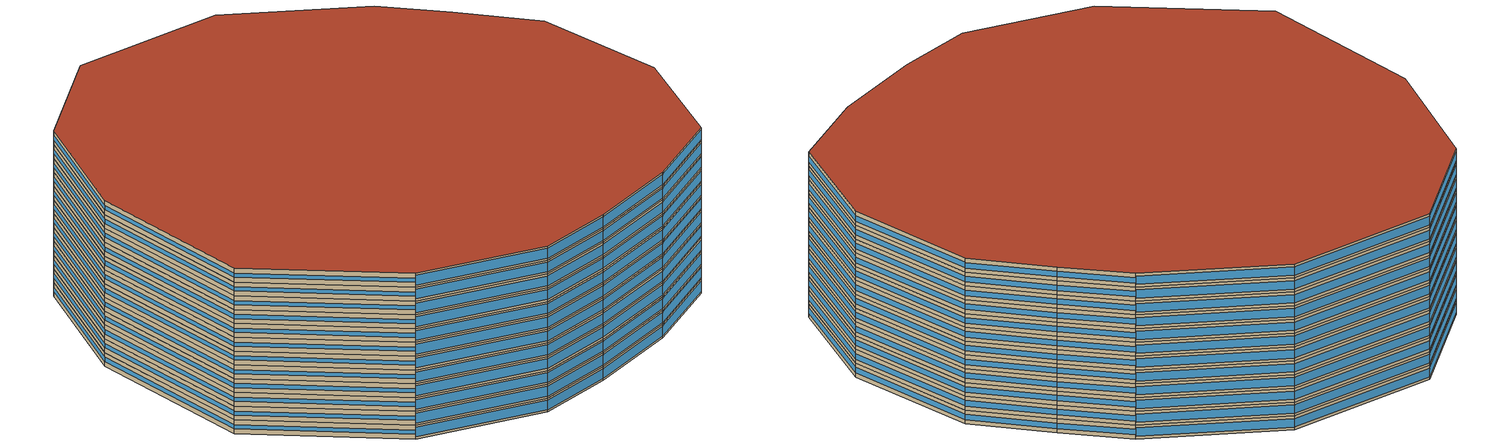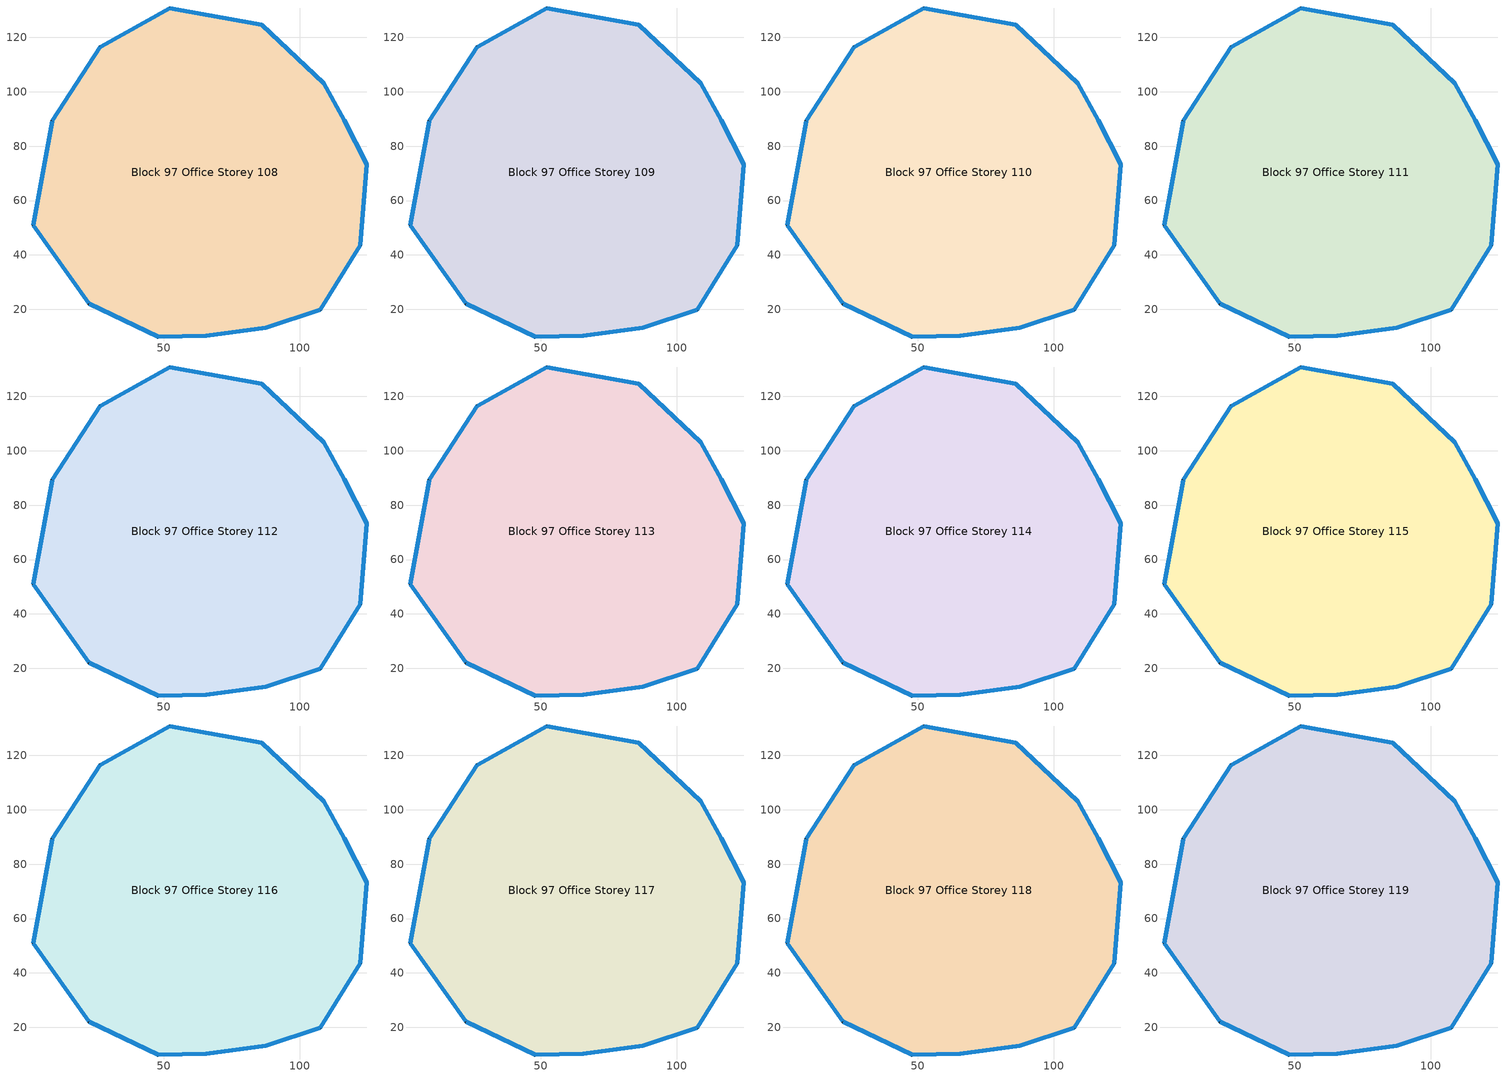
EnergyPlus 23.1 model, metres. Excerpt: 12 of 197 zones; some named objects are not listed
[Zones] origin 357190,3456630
Block 97 Office Storey 108
 floor outside (Project Floor): 108.83,103.22 116.36,89.59 124.72,73.29 122.22,43.61 107.61,19.86 87.51,13.15 65.66,10.23 48.03,9.81 22.47,22.13 1.9,50.9 9,89.27 26.71,116.64 52.15,130.82 86.07,124.59 z323.45
 wall outside (Project Wall): 52.15,130.82 26.71,116.64 9,89.27 1.9,50.9 22.47,22.13 48.03,9.81 65.66,10.23 87.51,13.15 107.61,19.86 122.22,43.61 124.72,73.29 116.36,89.59 108.83,103.22 86.07,124.59 52.15,130.82 z323.45:326.45
 window (Office_north_window_construction): 52.13,130.81 26.72,116.65 / 108.82,103.23 86.08,124.58 / 86.05,124.6 52.16,130.81 z324.05:325.85
 window (Office_west_window_construction): 26.7,116.63 9.01,89.29 / 9,89.25 1.91,50.92 / 1.92,50.88 22.46,22.14 z324.5:325.4
 window (Office_south_window_construction): 22.48,22.12 48.01,9.81 / 48.03,9.81 65.65,10.23 / 65.67,10.23 87.5,13.15 / 87.52,13.15 107.6,19.86 z323.9:326
 window (Office_east_window_construction): 107.61,19.88 122.21,43.6 / 122.22,43.63 124.72,73.28 / 124.71,73.3 116.37,89.58 / 116.36,89.6 108.84,103.21 z324.35:325.55
 roof outside (Project Ceiling): 107.61,19.86 122.22,43.61 124.72,73.29 116.36,89.59 108.83,103.22 86.07,124.59 52.15,130.82 26.71,116.64 9,89.27 1.9,50.9 22.47,22.13 48.03,9.81 65.66,10.23 87.51,13.15 z326.45
Block 97 Office Storey 109
 floor outside (Project Floor): 108.83,103.22 116.36,89.59 124.72,73.29 122.22,43.61 107.61,19.86 87.51,13.15 65.66,10.23 48.03,9.81 22.47,22.13 1.9,50.9 9,89.27 26.71,116.64 52.15,130.82 86.07,124.59 z326.45
 wall outside (Project Wall): 52.15,130.82 26.71,116.64 9,89.27 1.9,50.9 22.47,22.13 48.03,9.81 65.66,10.23 87.51,13.15 107.61,19.86 122.22,43.61 124.72,73.29 116.36,89.59 108.83,103.22 86.07,124.59 52.15,130.82 z326.45:329.44
 window (Office_north_window_construction): 52.13,130.81 26.72,116.65 / 108.82,103.23 86.08,124.58 / 86.05,124.6 52.16,130.81 z327.05:328.84
 window (Office_west_window_construction): 26.7,116.63 9.01,89.29 / 9,89.25 1.91,50.92 / 1.92,50.88 22.46,22.14 z327.49:328.39
 window (Office_south_window_construction): 22.48,22.12 48.01,9.81 / 48.03,9.81 65.65,10.23 / 65.67,10.23 87.5,13.15 / 87.52,13.15 107.6,19.86 z326.9:328.99
 window (Office_east_window_construction): 107.61,19.88 122.21,43.6 / 122.22,43.63 124.72,73.28 / 124.71,73.3 116.37,89.58 / 116.36,89.6 108.84,103.21 z327.35:328.54
 roof outside (Project Ceiling): 107.61,19.86 122.22,43.61 124.72,73.29 116.36,89.59 108.83,103.22 86.07,124.59 52.15,130.82 26.71,116.64 9,89.27 1.9,50.9 22.47,22.13 48.03,9.81 65.66,10.23 87.51,13.15 z329.44
Block 97 Office Storey 110
 floor outside (Project Floor): 108.83,103.22 116.36,89.59 124.72,73.29 122.22,43.61 107.61,19.86 87.51,13.15 65.66,10.23 48.03,9.81 22.47,22.13 1.9,50.9 9,89.27 26.71,116.64 52.15,130.82 86.07,124.59 z329.44
 wall outside (Project Wall): 52.15,130.82 26.71,116.64 9,89.27 1.9,50.9 22.47,22.13 48.03,9.81 65.66,10.23 87.51,13.15 107.61,19.86 122.22,43.61 124.72,73.29 116.36,89.59 108.83,103.22 86.07,124.59 52.15,130.82 z329.44:332.44
 window (Office_north_window_construction): 52.13,130.81 26.72,116.65 / 108.82,103.23 86.08,124.58 / 86.05,124.6 52.16,130.81 z330.04:331.84
 window (Office_west_window_construction): 26.7,116.63 9.01,89.29 / 9,89.25 1.91,50.92 / 1.92,50.88 22.46,22.14 z330.49:331.39
 window (Office_south_window_construction): 22.48,22.12 48.01,9.81 / 48.03,9.81 65.65,10.23 / 65.67,10.23 87.5,13.15 / 87.52,13.15 107.6,19.86 z329.89:331.99
 window (Office_east_window_construction): 107.61,19.88 122.21,43.6 / 122.22,43.63 124.72,73.28 / 124.71,73.3 116.37,89.58 / 116.36,89.6 108.84,103.21 z330.34:331.54
 roof outside (Project Ceiling): 107.61,19.86 122.22,43.61 124.72,73.29 116.36,89.59 108.83,103.22 86.07,124.59 52.15,130.82 26.71,116.64 9,89.27 1.9,50.9 22.47,22.13 48.03,9.81 65.66,10.23 87.51,13.15 z332.44
Block 97 Office Storey 111
 floor outside (Project Floor): 108.83,103.22 116.36,89.59 124.72,73.29 122.22,43.61 107.61,19.86 87.51,13.15 65.66,10.23 48.03,9.81 22.47,22.13 1.9,50.9 9,89.27 26.71,116.64 52.15,130.82 86.07,124.59 z332.44
 wall outside (Project Wall): 52.15,130.82 26.71,116.64 9,89.27 1.9,50.9 22.47,22.13 48.03,9.81 65.66,10.23 87.51,13.15 107.61,19.86 122.22,43.61 124.72,73.29 116.36,89.59 108.83,103.22 86.07,124.59 52.15,130.82 z332.44:335.43
 window (Office_north_window_construction): 52.13,130.81 26.72,116.65 / 108.82,103.23 86.08,124.58 / 86.05,124.6 52.16,130.81 z333.04:334.83
 window (Office_west_window_construction): 26.7,116.63 9.01,89.29 / 9,89.25 1.91,50.92 / 1.92,50.88 22.46,22.14 z333.48:334.38
 window (Office_south_window_construction): 22.48,22.12 48.01,9.81 / 48.03,9.81 65.65,10.23 / 65.67,10.23 87.5,13.15 / 87.52,13.15 107.6,19.86 z332.89:334.98
 window (Office_east_window_construction): 107.61,19.88 122.21,43.6 / 122.22,43.63 124.72,73.28 / 124.71,73.3 116.37,89.58 / 116.36,89.6 108.84,103.21 z333.34:334.53
 roof outside (Project Ceiling): 107.61,19.86 122.22,43.61 124.72,73.29 116.36,89.59 108.83,103.22 86.07,124.59 52.15,130.82 26.71,116.64 9,89.27 1.9,50.9 22.47,22.13 48.03,9.81 65.66,10.23 87.51,13.15 z335.43
Block 97 Office Storey 112
 floor outside (Project Floor): 108.83,103.22 116.36,89.59 124.72,73.29 122.22,43.61 107.61,19.86 87.51,13.15 65.66,10.23 48.03,9.81 22.47,22.13 1.9,50.9 9,89.27 26.71,116.64 52.15,130.82 86.07,124.59 z335.43
 wall outside (Project Wall): 52.15,130.82 26.71,116.64 9,89.27 1.9,50.9 22.47,22.13 48.03,9.81 65.66,10.23 87.51,13.15 107.61,19.86 122.22,43.61 124.72,73.29 116.36,89.59 108.83,103.22 86.07,124.59 52.15,130.82 z335.43:338.43
 window (Office_north_window_construction): 52.13,130.81 26.72,116.65 / 108.82,103.23 86.08,124.58 / 86.05,124.6 52.16,130.81 z336.03:337.83
 window (Office_west_window_construction): 26.7,116.63 9.01,89.29 / 9,89.25 1.91,50.92 / 1.92,50.88 22.46,22.14 z336.48:337.38
 window (Office_south_window_construction): 22.48,22.12 48.01,9.81 / 48.03,9.81 65.65,10.23 / 65.67,10.23 87.5,13.15 / 87.52,13.15 107.6,19.86 z335.88:337.98
 window (Office_east_window_construction): 107.61,19.88 122.21,43.6 / 122.22,43.63 124.72,73.28 / 124.71,73.3 116.37,89.58 / 116.36,89.6 108.84,103.21 z336.33:337.53
 roof outside (Project Ceiling): 107.61,19.86 122.22,43.61 124.72,73.29 116.36,89.59 108.83,103.22 86.07,124.59 52.15,130.82 26.71,116.64 9,89.27 1.9,50.9 22.47,22.13 48.03,9.81 65.66,10.23 87.51,13.15 z338.43
Block 97 Office Storey 113
 floor outside (Project Floor): 108.83,103.22 116.36,89.59 124.72,73.29 122.22,43.61 107.61,19.86 87.51,13.15 65.66,10.23 48.03,9.81 22.47,22.13 1.9,50.9 9,89.27 26.71,116.64 52.15,130.82 86.07,124.59 z338.43
 wall outside (Project Wall): 52.15,130.82 26.71,116.64 9,89.27 1.9,50.9 22.47,22.13 48.03,9.81 65.66,10.23 87.51,13.15 107.61,19.86 122.22,43.61 124.72,73.29 116.36,89.59 108.83,103.22 86.07,124.59 52.15,130.82 z338.43:341.42
 window (Office_north_window_construction): 52.13,130.81 26.72,116.65 / 108.82,103.23 86.08,124.58 / 86.05,124.6 52.16,130.81 z339.03:340.82
 window (Office_west_window_construction): 26.7,116.63 9.01,89.29 / 9,89.25 1.91,50.92 / 1.92,50.88 22.46,22.14 z339.47:340.37
 window (Office_south_window_construction): 22.48,22.12 48.01,9.81 / 48.03,9.81 65.65,10.23 / 65.67,10.23 87.5,13.15 / 87.52,13.15 107.6,19.86 z338.88:340.97
 window (Office_east_window_construction): 107.61,19.88 122.21,43.6 / 122.22,43.63 124.72,73.28 / 124.71,73.3 116.37,89.58 / 116.36,89.6 108.84,103.21 z339.32:340.52
 roof outside (Project Ceiling): 107.61,19.86 122.22,43.61 124.72,73.29 116.36,89.59 108.83,103.22 86.07,124.59 52.15,130.82 26.71,116.64 9,89.27 1.9,50.9 22.47,22.13 48.03,9.81 65.66,10.23 87.51,13.15 z341.42
Block 97 Office Storey 114
 floor outside (Project Floor): 108.83,103.22 116.36,89.59 124.72,73.29 122.22,43.61 107.61,19.86 87.51,13.15 65.66,10.23 48.03,9.81 22.47,22.13 1.9,50.9 9,89.27 26.71,116.64 52.15,130.82 86.07,124.59 z341.42
 wall outside (Project Wall): 52.15,130.82 26.71,116.64 9,89.27 1.9,50.9 22.47,22.13 48.03,9.81 65.66,10.23 87.51,13.15 107.61,19.86 122.22,43.61 124.72,73.29 116.36,89.59 108.83,103.22 86.07,124.59 52.15,130.82 z341.42:344.42
 window (Office_north_window_construction): 52.13,130.81 26.72,116.65 / 108.82,103.23 86.08,124.58 / 86.05,124.6 52.16,130.81 z342.02:343.82
 window (Office_west_window_construction): 26.7,116.63 9.01,89.29 / 9,89.25 1.91,50.92 / 1.92,50.88 22.46,22.14 z342.47:343.37
 window (Office_south_window_construction): 22.48,22.12 48.01,9.81 / 48.03,9.81 65.65,10.23 / 65.67,10.23 87.5,13.15 / 87.52,13.15 107.6,19.86 z341.87:343.97
 window (Office_east_window_construction): 107.61,19.88 122.21,43.6 / 122.22,43.63 124.72,73.28 / 124.71,73.3 116.37,89.58 / 116.36,89.6 108.84,103.21 z342.32:343.52
 roof outside (Project Ceiling): 107.61,19.86 122.22,43.61 124.72,73.29 116.36,89.59 108.83,103.22 86.07,124.59 52.15,130.82 26.71,116.64 9,89.27 1.9,50.9 22.47,22.13 48.03,9.81 65.66,10.23 87.51,13.15 z344.42
Block 97 Office Storey 115
 floor outside (Project Floor): 108.83,103.22 116.36,89.59 124.72,73.29 122.22,43.61 107.61,19.86 87.51,13.15 65.66,10.23 48.03,9.81 22.47,22.13 1.9,50.9 9,89.27 26.71,116.64 52.15,130.82 86.07,124.59 z344.42
 wall outside (Project Wall): 52.15,130.82 26.71,116.64 9,89.27 1.9,50.9 22.47,22.13 48.03,9.81 65.66,10.23 87.51,13.15 107.61,19.86 122.22,43.61 124.72,73.29 116.36,89.59 108.83,103.22 86.07,124.59 52.15,130.82 z344.42:347.41
 window (Office_north_window_construction): 52.13,130.81 26.72,116.65 / 108.82,103.23 86.08,124.58 / 86.05,124.6 52.16,130.81 z345.02:346.81
 window (Office_west_window_construction): 26.7,116.63 9.01,89.29 / 9,89.25 1.91,50.92 / 1.92,50.88 22.46,22.14 z345.46:346.36
 window (Office_south_window_construction): 22.48,22.12 48.01,9.81 / 48.03,9.81 65.65,10.23 / 65.67,10.23 87.5,13.15 / 87.52,13.15 107.6,19.86 z344.87:346.96
 window (Office_east_window_construction): 107.61,19.88 122.21,43.6 / 122.22,43.63 124.72,73.28 / 124.71,73.3 116.37,89.58 / 116.36,89.6 108.84,103.21 z345.31:346.51
 roof outside (Project Ceiling): 107.61,19.86 122.22,43.61 124.72,73.29 116.36,89.59 108.83,103.22 86.07,124.59 52.15,130.82 26.71,116.64 9,89.27 1.9,50.9 22.47,22.13 48.03,9.81 65.66,10.23 87.51,13.15 z347.41
Block 97 Office Storey 116
 floor outside (Project Floor): 108.83,103.22 116.36,89.59 124.72,73.29 122.22,43.61 107.61,19.86 87.51,13.15 65.66,10.23 48.03,9.81 22.47,22.13 1.9,50.9 9,89.27 26.71,116.64 52.15,130.82 86.07,124.59 z347.41
 wall outside (Project Wall): 52.15,130.82 26.71,116.64 9,89.27 1.9,50.9 22.47,22.13 48.03,9.81 65.66,10.23 87.51,13.15 107.61,19.86 122.22,43.61 124.72,73.29 116.36,89.59 108.83,103.22 86.07,124.59 52.15,130.82 z347.41:350.41
 window (Office_north_window_construction): 52.13,130.81 26.72,116.65 / 108.82,103.23 86.08,124.58 / 86.05,124.6 52.16,130.81 z348.01:349.81
 window (Office_west_window_construction): 26.7,116.63 9.01,89.29 / 9,89.25 1.91,50.92 / 1.92,50.88 22.46,22.14 z348.46:349.36
 window (Office_south_window_construction): 22.48,22.12 48.01,9.81 / 48.03,9.81 65.65,10.23 / 65.67,10.23 87.5,13.15 / 87.52,13.15 107.6,19.86 z347.86:349.96
 window (Office_east_window_construction): 107.61,19.88 122.21,43.6 / 122.22,43.63 124.72,73.28 / 124.71,73.3 116.37,89.58 / 116.36,89.6 108.84,103.21 z348.31:349.51
 roof outside (Project Ceiling): 107.61,19.86 122.22,43.61 124.72,73.29 116.36,89.59 108.83,103.22 86.07,124.59 52.15,130.82 26.71,116.64 9,89.27 1.9,50.9 22.47,22.13 48.03,9.81 65.66,10.23 87.51,13.15 z350.41
Block 97 Office Storey 117
 floor outside (Project Floor): 108.83,103.22 116.36,89.59 124.72,73.29 122.22,43.61 107.61,19.86 87.51,13.15 65.66,10.23 48.03,9.81 22.47,22.13 1.9,50.9 9,89.27 26.71,116.64 52.15,130.82 86.07,124.59 z350.41
 wall outside (Project Wall): 52.15,130.82 26.71,116.64 9,89.27 1.9,50.9 22.47,22.13 48.03,9.81 65.66,10.23 87.51,13.15 107.61,19.86 122.22,43.61 124.72,73.29 116.36,89.59 108.83,103.22 86.07,124.59 52.15,130.82 z350.41:353.4
 window (Office_north_window_construction): 52.13,130.81 26.72,116.65 / 108.82,103.23 86.08,124.58 / 86.05,124.6 52.16,130.81 z351.01:352.8
 window (Office_west_window_construction): 26.7,116.63 9.01,89.29 / 9,89.25 1.91,50.92 / 1.92,50.88 22.46,22.14 z351.45:352.35
 window (Office_south_window_construction): 22.48,22.12 48.01,9.81 / 48.03,9.81 65.65,10.23 / 65.67,10.23 87.5,13.15 / 87.52,13.15 107.6,19.86 z350.86:352.95
 window (Office_east_window_construction): 107.61,19.88 122.21,43.6 / 122.22,43.63 124.72,73.28 / 124.71,73.3 116.37,89.58 / 116.36,89.6 108.84,103.21 z351.3:352.5
 roof outside (Project Ceiling): 107.61,19.86 122.22,43.61 124.72,73.29 116.36,89.59 108.83,103.22 86.07,124.59 52.15,130.82 26.71,116.64 9,89.27 1.9,50.9 22.47,22.13 48.03,9.81 65.66,10.23 87.51,13.15 z353.4
Block 97 Office Storey 118
 floor outside (Project Floor): 108.83,103.22 116.36,89.59 124.72,73.29 122.22,43.61 107.61,19.86 87.51,13.15 65.66,10.23 48.03,9.81 22.47,22.13 1.9,50.9 9,89.27 26.71,116.64 52.15,130.82 86.07,124.59 z353.4
 wall outside (Project Wall): 52.15,130.82 26.71,116.64 9,89.27 1.9,50.9 22.47,22.13 48.03,9.81 65.66,10.23 87.51,13.15 107.61,19.86 122.22,43.61 124.72,73.29 116.36,89.59 108.83,103.22 86.07,124.59 52.15,130.82 z353.4:356.4
 window (Office_north_window_construction): 52.13,130.81 26.72,116.65 / 108.82,103.23 86.08,124.58 / 86.05,124.6 52.16,130.81 z354:355.8
 window (Office_west_window_construction): 26.7,116.63 9.01,89.29 / 9,89.25 1.91,50.92 / 1.92,50.88 22.46,22.14 z354.45:355.35
 window (Office_south_window_construction): 22.48,22.12 48.01,9.81 / 48.03,9.81 65.65,10.23 / 65.67,10.23 87.5,13.15 / 87.52,13.15 107.6,19.86 z353.85:355.95
 window (Office_east_window_construction): 107.61,19.88 122.21,43.6 / 122.22,43.63 124.72,73.28 / 124.71,73.3 116.37,89.58 / 116.36,89.6 108.84,103.21 z354.3:355.5
 roof outside (Project Ceiling): 107.61,19.86 122.22,43.61 124.72,73.29 116.36,89.59 108.83,103.22 86.07,124.59 52.15,130.82 26.71,116.64 9,89.27 1.9,50.9 22.47,22.13 48.03,9.81 65.66,10.23 87.51,13.15 z356.4
Block 97 Office Storey 119
 floor outside (Project Floor): 108.83,103.22 116.36,89.59 124.72,73.29 122.22,43.61 107.61,19.86 87.51,13.15 65.66,10.23 48.03,9.81 22.47,22.13 1.9,50.9 9,89.27 26.71,116.64 52.15,130.82 86.07,124.59 z356.4
 wall outside (Project Wall): 52.15,130.82 26.71,116.64 9,89.27 1.9,50.9 22.47,22.13 48.03,9.81 65.66,10.23 87.51,13.15 107.61,19.86 122.22,43.61 124.72,73.29 116.36,89.59 108.83,103.22 86.07,124.59 52.15,130.82 z356.4:359.39
 window (Office_north_window_construction): 52.13,130.81 26.72,116.65 / 108.82,103.23 86.08,124.58 / 86.05,124.6 52.16,130.81 z356.99:358.79
 window (Office_west_window_construction): 26.7,116.63 9.01,89.29 / 9,89.25 1.91,50.92 / 1.92,50.88 22.46,22.14 z357.44:358.34
 window (Office_south_window_construction): 22.48,22.12 48.01,9.81 / 48.03,9.81 65.65,10.23 / 65.67,10.23 87.5,13.15 / 87.52,13.15 107.6,19.86 z356.85:358.94
 window (Office_east_window_construction): 107.61,19.88 122.21,43.6 / 122.22,43.63 124.72,73.28 / 124.71,73.3 116.37,89.58 / 116.36,89.6 108.84,103.21 z357.29:358.49
 roof outside (Project Ceiling): 107.61,19.86 122.22,43.61 124.72,73.29 116.36,89.59 108.83,103.22 86.07,124.59 52.15,130.82 26.71,116.64 9,89.27 1.9,50.9 22.47,22.13 48.03,9.81 65.66,10.23 87.51,13.15 z359.39
[Building]
Building_1: North Axis=0; Terrain=City; Loads Convergence Tolerance Value=0.04; Temperature Convergence Tolerance Value=0.4; Solar Distribution=FullExterior; Maximum Number of Warmup Days=25; Minimum Number of Warmup Days=6
[Site:Location]
CHN Design_Conditions: Latitude=30; Longitude=114; Time Zone=8; Elevation=12
[SIZINGPERIOD:DESIGNDAY] Day of Month=21; DryBulb Temperature Range Modifier Type=DefaultMultipliers; Humidity Condition Type=Wetbulb; Barometric Pressure=101181; Rain Indicator=No; Snow Indicator=No; Daylight Saving Time Indicator=No; Sky Clearness=0; Begin Environment Reset Mode=FullResetAtBeginEnvironment
Name | Month | Day Type | Maximum DryBulb Temperature | Daily DryBulb Temperature Range | Wetbulb or DewPoint at Maximum DryBulb | Wind Speed | Wind Direction | Solar Model Indicator | ASHRAE Clear Sky Optical Depth for Beam Irradiance taub | ASHRAE Clear Sky Optical Depth for Diffuse Irradiance taud
Ann Htg 99.6% Condns DB | 1 | WinterDesignDay | -10 | 0 | -4.8 | 1 | 340 | ASHRAEClearSky | 0 | 0
Ann Clg .4% Condns DB=>MWB | 7 | SummerDesignDay | 40 | 6.6 | 27.1 | 3.5 | 220 | ASHRAETau | 0.781 | 1.413
[MATERIAL]
DefaultMaterial: Roughness=Rough; Thickness=0.1; Conductivity=0.1; Density=1000; Specific Heat=1000; Thermal Absorptance=0.9; Solar Absorptance=0.7; Visible Absorptance=0.7
[WINDOWMATERIAL:SIMPLEGLAZINGSYSTEM] UFactor=3; Visible Transmittance=0.6
Name | Solar Heat Gain Coefficient
Office_east_window; Office_south_window; Office_west_window | 0.3
Office_north_window | 0.35
[CONSTRUCTION]
Project Wall; Project Floor; Project Ceiling: DefaultMaterial
Office_east_window_construction: Office_east_window
Office_south_window_construction: Office_south_window
Office_west_window_construction: Office_west_window
Office_north_window_construction: Office_north_window
[SPACE] Ceiling Height=autocalculate; Volume=autocalculate; Floor Area=autocalculate; Space Type=Office
Name | Zone
Block 97 Office Storey 108_space | Block 97 Office Storey 108
Block 97 Office Storey 109_space | Block 97 Office Storey 109
Block 97 Office Storey 110_space | Block 97 Office Storey 110
Block 97 Office Storey 111_space | Block 97 Office Storey 111
Block 97 Office Storey 112_space | Block 97 Office Storey 112
Block 97 Office Storey 113_space | Block 97 Office Storey 113
Block 97 Office Storey 114_space | Block 97 Office Storey 114
Block 97 Office Storey 115_space | Block 97 Office Storey 115
Block 97 Office Storey 116_space | Block 97 Office Storey 116
Block 97 Office Storey 117_space | Block 97 Office Storey 117
Block 97 Office Storey 118_space | Block 97 Office Storey 118
Block 97 Office Storey 119_space | Block 97 Office Storey 119
[SPACELIST]
Office: Block 97 Office Storey 0_space, Block 97 Office Storey 1_space, Block 97 Office Storey 2_space, Block 97 Office Storey 3_space, Block 97 Office Storey 4_space, Block 97 Office Storey 5_space, Block 97 Office Storey 6_space, Block 97 Office Storey 7_space, Block 97 Office Storey 8_space, Block 97 Office Storey 9_space, Block 97 Office Storey 10_space, Block 97 Office Storey 11_space, Block 97 Office Storey 12_space, Block 97 Office Storey 13_space, Block 97 Office Storey 14_space, Block 97 Office Storey 15_space, Block 97 Office Storey 16_space, Block 97 Office Storey 17_space, Block 97 Office Storey 18_space, Block 97 Office Storey 19_space, Block 97 Office Storey 20_space, Block 97 Office Storey 21_space, Block 97 Office Storey 22_space, Block 97 Office Storey 23_space, Block 97 Office Storey 24_space, Block 97 Office Storey 25_space, Block 97 Office Storey 26_space, Block 97 Office Storey 27_space, Block 97 Office Storey 28_space, Block 97 Office Storey 29_space, Block 97 Office Storey 30_space, Block 97 Office Storey 31_space, Block 97 Office Storey 32_space, Block 97 Office Storey 33_space, Block 97 Office Storey 34_space, Block 97 Office Storey 35_space, Block 97 Office Storey 36_space, Block 97 Office Storey 37_space, Block 97 Office Storey 38_space, Block 97 Office Storey 39_space, Block 97 Office Storey 40_space, Block 97 Office Storey 41_space, Block 97 Office Storey 42_space, Block 97 Office Storey 43_space, Block 97 Office Storey 44_space, Block 97 Office Storey 45_space, Block 97 Office Storey 46_space, Block 97 Office Storey 47_space, Block 97 Office Storey 48_space, Block 97 Office Storey 49_space, Block 97 Office Storey 50_space, Block 97 Office Storey 51_space, Block 97 Office Storey 52_space, Block 97 Office Storey 53_space, Block 97 Office Storey 54_space, Block 97 Office Storey 55_space, Block 97 Office Storey 56_space, Block 97 Office Storey 57_space, Block 97 Office Storey 58_space, Block 97 Office Storey 59_space, Block 97 Office Storey 60_space, Block 97 Office Storey 61_space, Block 97 Office Storey 62_space, Block 97 Office Storey 63_space, Block 97 Office Storey 64_space, Block 97 Office Storey 65_space, Block 97 Office Storey 66_space, Block 97 Office Storey 67_space, Block 97 Office Storey 68_space, Block 97 Office Storey 69_space, Block 97 Office Storey 70_space, Block 97 Office Storey 71_space, Block 97 Office Storey 72_space, Block 97 Office Storey 73_space, Block 97 Office Storey 74_space, Block 97 Office Storey 75_space, Block 97 Office Storey 76_space, Block 97 Office Storey 77_space, Block 97 Office Storey 78_space, Block 97 Office Storey 79_space, Block 97 Office Storey 80_space, Block 97 Office Storey 81_space, Block 97 Office Storey 82_space, Block 97 Office Storey 83_space, Block 97 Office Storey 84_space, Block 97 Office Storey 85_space, Block 97 Office Storey 86_space, Block 97 Office Storey 87_space, Block 97 Office Storey 88_space, Block 97 Office Storey 89_space, Block 97 Office Storey 90_space, Block 97 Office Storey 91_space, Block 97 Office Storey 92_space, Block 97 Office Storey 93_space, Block 97 Office Storey 94_space, Block 97 Office Storey 95_space, Block 97 Office Storey 96_space, Block 97 Office Storey 97_space, Block 97 Office Storey 98_space, Block 97 Office Storey 99_space, Block 97 Office Storey 100_space, Block 97 Office Storey 101_space, Block 97 Office Storey 102_space, Block 97 Office Storey 103_space, Block 97 Office Storey 104_space, Block 97 Office Storey 105_space, Block 97 Office Storey 106_space, Block 97 Office Storey 107_space, Block 97 Office Storey 108_space, Block 97 Office Storey 109_space, Block 97 Office Storey 110_space, Block 97 Office Storey 111_space, Block 97 Office Storey 112_space, Block 97 Office Storey 113_space, Block 97 Office Storey 114_space, Block 97 Office Storey 115_space, Block 97 Office Storey 116_space, Block 97 Office Storey 117_space, Block 97 Office Storey 118_space, Block 97 Office Storey 119_space, Block 97 Office Storey 120_space, Block 97 Office Storey 121_space, Block 97 Office Storey 122_space, Block 97 Office Storey 123_space, Block 97 Office Storey 124_space, Block 97 Office Storey 125_space, Block 97 Office Storey 126_space, Block 97 Office Storey 127_space, Block 97 Office Storey 128_space, Block 97 Office Storey 129_space, Block 97 Office Storey 130_space, Block 97 Office Storey 131_space, Block 97 Office Storey 132_space, Block 97 Office Storey 133_space, Block 97 Office Storey 134_space, Block 97 Office Storey 135_space, Block 97 Office Storey 136_space, Block 97 Office Storey 137_space, Block 97 Office Storey 138_space, Block 97 Office Storey 139_space, Block 97 Office Storey 140_space, Block 97 Office Storey 141_space, Block 97 Office Storey 142_space, Block 97 Office Storey 143_space, Block 97 Office Storey 144_space, Block 97 Office Storey 145_space, Block 97 Office Storey 146_space, Block 97 Office Storey 147_space, Block 97 Office Storey 148_space, Block 97 Office Storey 149_space, Block 97 Office Storey 150_space, Block 97 Office Storey 151_space, Block 97 Office Storey 152_space, Block 97 Office Storey 153_space, Block 97 Office Storey 154_space, Block 97 Office Storey 155_space, Block 97 Office Storey 156_space, Block 97 Office Storey 157_space, Block 97 Office Storey 158_space, Block 97 Office Storey 159_space, Block 97 Office Storey 160_space, Block 97 Office Storey 161_space, Block 97 Office Storey 162_space, Block 97 Office Storey 163_space, Block 97 Office Storey 164_space, Block 97 Office Storey 165_space, Block 97 Office Storey 166_space, Block 97 Office Storey 167_space, Block 97 Office Storey 168_space, Block 97 Office Storey 169_space, Block 97 Office Storey 170_space, Block 97 Office Storey 171_space, Block 97 Office Storey 172_space, Block 97 Office Storey 173_space, Block 97 Office Storey 174_space, Block 97 Office Storey 175_space, Block 97 Office Storey 176_space, Block 97 Office Storey 177_space, Block 97 Office Storey 178_space, Block 97 Office Storey 179_space, Block 97 Office Storey 180_space, Block 97 Office Storey 181_space, Block 97 Office Storey 182_space, Block 97 Office Storey 183_space, Block 97 Office Storey 184_space, Block 97 Office Storey 185_space, Block 97 Office Storey 186_space, Block 97 Office Storey 187_space, Block 97 Office Storey 188_space, Block 97 Office Storey 189_space, Block 97 Office Storey 190_space, Block 97 Office Storey 191_space, Block 97 Office Storey 192_space, Block 97 Office Storey 193_space, Block 97 Office Storey 194_space, Block 97 Office Storey 195_space, Block 97 Office Storey 196_space
[ZONE] Type=1; Multiplier=1; Ceiling Height=autocalculate; Volume=autocalculate; Floor Area=autocalculate; Part of Total Floor Area=Yes
Block 97 Office Storey 108; Block 97 Office Storey 109; Block 97 Office Storey 110; Block 97 Office Storey 111; Block 97 Office Storey 112; Block 97 Office Storey 113; Block 97 Office Storey 114; Block 97 Office Storey 115; Block 97 Office Storey 116; Block 97 Office Storey 117; Block 97 Office Storey 118; Block 97 Office Storey 119
[PEOPLE]
People_for_office: Zone or ZoneList or Space or SpaceList=Office; Number of People Schedule=SeasonalSchedule_Schedule_office_people; Number of People Calculation Method=People/Area; People per Floor Area=0.1; Fraction Radiant=0.3; Sensible Heat Fraction=autocalculate; Activity Level Schedule=SeasonalSchedule_Schedule_office_activity; Carbon Dioxide Generation Rate=3.82e-08; Enable ASHRAE 55 Comfort Warnings=No; Mean Radiant Temperature Calculation Type=ZoneAveraged; Clothing Insulation Calculation Method=ClothingInsulationSchedule; Cold Stress Temperature Threshold=15.56; Heat Stress Temperature Threshold=30
[LIGHTS]
Light_for_office: Zone or ZoneList or Space or SpaceList=Office; Schedule=SeasonalSchedule_office_lighting; Design Level Calculation Method=Watts/Area; Watts per Zone Floor Area=8; Return Air Fraction=0; Fraction Radiant=0.32; Fraction Visible=0.25; Fraction Replaceable=1; EndUse Subcategory=General; Return Air Fraction Calculated from Plenum Temperature=No; Return Air Fraction Function of Plenum Temperature Coefficient 1=0; Return Air Fraction Function of Plenum Temperature Coefficient 2=0
[ELECTRICEQUIPMENT]
Equipment_for_office: Zone or ZoneList or Space or SpaceList=Office; Schedule=SeasonalSchedule_Schedule_office_equipment; Design Level Calculation Method=Watts/Area; Watts per Zone Floor Area=15; Fraction Latent=0; Fraction Radiant=0; Fraction Lost=0; EndUse Subcategory=Electric Equipment
[DAYLIGHTING:CONTROLS] Illuminance Setpoint at Reference Point 1=300
Name | Zone or Space | Glare Calculation Daylighting Reference Point | Daylighting Reference Point 1
Dlight_Block 97 Office Storey 108 | Block 97 Office Storey 108 | Rpoint_Block 97 Office Storey 108 | Rpoint_Block 97 Office Storey 108
Dlight_Block 97 Office Storey 109 | Block 97 Office Storey 109 | Rpoint_Block 97 Office Storey 109 | Rpoint_Block 97 Office Storey 109
Dlight_Block 97 Office Storey 110 | Block 97 Office Storey 110 | Rpoint_Block 97 Office Storey 110 | Rpoint_Block 97 Office Storey 110
Dlight_Block 97 Office Storey 111 | Block 97 Office Storey 111 | Rpoint_Block 97 Office Storey 111 | Rpoint_Block 97 Office Storey 111
Dlight_Block 97 Office Storey 112 | Block 97 Office Storey 112 | Rpoint_Block 97 Office Storey 112 | Rpoint_Block 97 Office Storey 112
Dlight_Block 97 Office Storey 113 | Block 97 Office Storey 113 | Rpoint_Block 97 Office Storey 113 | Rpoint_Block 97 Office Storey 113
Dlight_Block 97 Office Storey 114 | Block 97 Office Storey 114 | Rpoint_Block 97 Office Storey 114 | Rpoint_Block 97 Office Storey 114
Dlight_Block 97 Office Storey 115 | Block 97 Office Storey 115 | Rpoint_Block 97 Office Storey 115 | Rpoint_Block 97 Office Storey 115
Dlight_Block 97 Office Storey 116 | Block 97 Office Storey 116 | Rpoint_Block 97 Office Storey 116 | Rpoint_Block 97 Office Storey 116
Dlight_Block 97 Office Storey 117 | Block 97 Office Storey 117 | Rpoint_Block 97 Office Storey 117 | Rpoint_Block 97 Office Storey 117
Dlight_Block 97 Office Storey 118 | Block 97 Office Storey 118 | Rpoint_Block 97 Office Storey 118 | Rpoint_Block 97 Office Storey 118
Dlight_Block 97 Office Storey 119 | Block 97 Office Storey 119 | Rpoint_Block 97 Office Storey 119 | Rpoint_Block 97 Office Storey 119
[HVACTEMPLATE:ZONE:IDEALLOADSAIRSYSTEM] Template Thermostat=Thermostat_for_office; Maximum Heating Supply Air Temperature=50; Minimum Cooling Supply Air Temperature=13; Maximum Heating Supply Air Humidity Ratio=0.0156; Minimum Cooling Supply Air Humidity Ratio=0.0077; Heating Limit=NoLimit; Cooling Limit=NoLimit; Dehumidification Control Type=ConstantSensibleHeatRatio; Cooling Sensible Heat Ratio=0.7; Dehumidification Setpoint=60; Humidification Control Type=None; Humidification Setpoint=30; Outdoor Air Method=DetailedSpecification; Outdoor Air Flow Rate per Person=0.00944; Outdoor Air Flow Rate per Zone Floor Area=0; Outdoor Air Flow Rate per Zone=0; Design Specification Outdoor Air Object=Ventilation_for_office; Demand Controlled Ventilation Type=None; Outdoor Air Economizer Type=NoEconomizer; Heat Recovery Type=None; Sensible Heat Recovery Effectiveness=0.7; Latent Heat Recovery Effectiveness=0.65
Block 97 Office Storey 108; Block 97 Office Storey 109; Block 97 Office Storey 110; Block 97 Office Storey 111; Block 97 Office Storey 112; Block 97 Office Storey 113; Block 97 Office Storey 114; Block 97 Office Storey 115; Block 97 Office Storey 116; Block 97 Office Storey 117; Block 97 Office Storey 118; Block 97 Office Storey 119
[DESIGNSPECIFICATION:OUTDOORAIR]
Ventilation_for_office: Outdoor Air Method=Flow/Person; Outdoor Air Flow per Person=0.00833333; Outdoor Air Flow per Zone Floor Area=0; Outdoor Air Flow per Zone=0; Outdoor Air Flow Air Changes per Hour=0
[SCHEDULE:DAY:HOURLY]
Schedule_office_lighting_weekday_hourly: 0.1, 0.1, 0.1, 0.1, 0.1, 0.1, 0.1, 0.2, 0.5, 0.95, 0.95, 0.95, 0.8, 0.8, 0.95, 0.95, 0.95, 0.95, 0.95, 0.95, 0.95, 0.8, 0.5, 0.1
Schedule_office_lighting_holiday_hourly; Schedule_office_equipment_holiday_hourly: 0.1, 0.1, 0.1, 0.1, 0.1, 0.1, 0.1, 0.1, 0.1, 0.1, 0.1, 0.1, 0.1, 0.3, 0.3, 0.3, 0.3, 0.3, 0.3, 0.3, 0.3, 0.3, 0.1, 0.1
Schedule_office_equipment_weekday_hourly: 0.1, 0.1, 0.1, 0.1, 0.1, 0.1, 0.1, 0.2, 0.5, 0.95, 0.95, 0.95, 0.5, 0.5, 0.95, 0.95, 0.95, 0.95, 0.95, 0.95, 0.4, 0.4, 0.3, 0.1
Schedule_office_people_weekday_hourly: 0.1, 0.1, 0.1, 0.1, 0.1, 0.1, 0.1, 0.5, 0.95, 0.95, 0.95, 0.8, 0.8, 0.95, 0.95, 0.95, 0.95, 0.95, 0.8, 0.5, 0.5, 0.3, 0.1, 0.1
Schedule_office_people_holiday_hourly: 0.1, 0.1, 0.1, 0.1, 0.1, 0.1, 0.1, 0.1, 0.1, 0.1, 0.1, 0.1, 0.1, 0.3, 0.3, 0.3, 0.3, 0.3, 0.3, 0.1, 0.1, 0.1, 0.1, 0.1
Schedule_office_activity_weekday_hourly; Schedule_office_activity_holiday_hourly: 144, 144, 144, 144, 144, 144, 144, 144, 144, 144, 144, 144, 144, 144, 144, 144, 144, 144, 144, 144, 144, 144, 144, 144
[SCHEDULE:WEEK:DAILY]
Schedule_office_lighting_weekly: Schedule_office_lighting_holiday_hourly, Schedule_office_lighting_weekday_hourly, Schedule_office_lighting_weekday_hourly, Schedule_office_lighting_weekday_hourly, Schedule_office_lighting_weekday_hourly, Schedule_office_lighting_weekday_hourly, Schedule_office_lighting_holiday_hourly, Schedule_office_lighting_holiday_hourly, Schedule_office_lighting_weekday_hourly, Schedule_office_lighting_weekday_hourly, Schedule_office_lighting_holiday_hourly, Schedule_office_lighting_holiday_hourly
Schedule_office_equipment_weekly: Schedule_office_equipment_holiday_hourly, Schedule_office_equipment_weekday_hourly, Schedule_office_equipment_weekday_hourly, Schedule_office_equipment_weekday_hourly, Schedule_office_equipment_weekday_hourly, Schedule_office_equipment_weekday_hourly, Schedule_office_equipment_holiday_hourly, Schedule_office_equipment_holiday_hourly, Schedule_office_equipment_weekday_hourly, Schedule_office_equipment_weekday_hourly, Schedule_office_equipment_holiday_hourly, Schedule_office_equipment_holiday_hourly
Schedule_office_people_weekly: Schedule_office_people_holiday_hourly, Schedule_office_people_weekday_hourly, Schedule_office_people_weekday_hourly, Schedule_office_people_weekday_hourly, Schedule_office_people_weekday_hourly, Schedule_office_people_weekday_hourly, Schedule_office_people_holiday_hourly, Schedule_office_people_holiday_hourly, Schedule_office_people_weekday_hourly, Schedule_office_people_weekday_hourly, Schedule_office_people_holiday_hourly, Schedule_office_people_holiday_hourly
Schedule_office_activity_weekly: Schedule_office_activity_holiday_hourly, Schedule_office_activity_weekday_hourly, Schedule_office_activity_weekday_hourly, Schedule_office_activity_weekday_hourly, Schedule_office_activity_weekday_hourly, Schedule_office_activity_weekday_hourly, Schedule_office_activity_holiday_hourly, Schedule_office_activity_holiday_hourly, Schedule_office_activity_weekday_hourly, Schedule_office_activity_weekday_hourly, Schedule_office_activity_holiday_hourly, Schedule_office_activity_holiday_hourly
[SCHEDULE:YEAR]
SeasonalSchedule_office_lighting: Schedule_office_lighting_weekly, 1, 1, 12, 31
SeasonalSchedule_Schedule_office_equipment: Schedule_office_equipment_weekly, 1, 1, 12, 31
SeasonalSchedule_Schedule_office_people: Schedule_office_people_weekly, 1, 1, 12, 31
SeasonalSchedule_Schedule_office_activity: Schedule_office_activity_weekly, 1, 1, 12, 31
